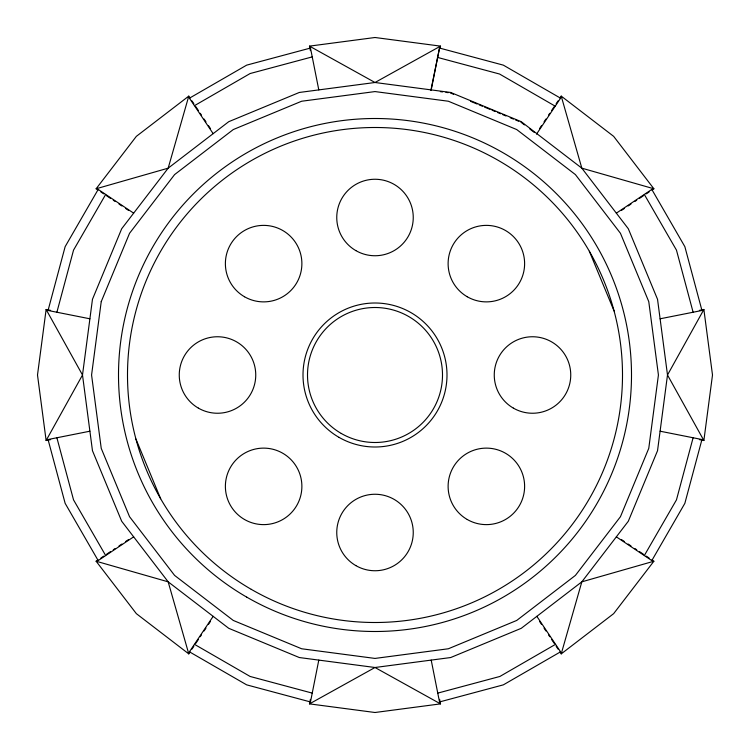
<?xml version="1.0" encoding="UTF-8"?>
<svg xmlns="http://www.w3.org/2000/svg" width="750" height="750" viewBox="0 0 750 750"><rect width="100%" height="100%" fill="white"/><g stroke="black" fill="none" stroke-linecap="round" stroke-linejoin="round"><path stroke-width="1.12" d="M50.625 310.378L46.125 309.488L37.5 375L46.125 440.512L50.625 439.622M699.375 439.622L703.875 440.512L712.5 375L703.875 309.488L699.375 310.378M430.875 90.394L439.519 48.047L503.344 65.147L560.569 98.184L536.522 134.156M431.203 89.897L439.519 48.047M318.797 660.103L310.481 701.953L246.656 684.853L189.431 651.816L213.15 616.341M439.622 699.375L440.512 703.875L375 712.5L309.488 703.875L310.378 699.375M440.062 48.375L440.512 46.125L375 37.5L309.488 46.125L310.378 50.625M56.888 312.234L73.537 250.125L105.684 194.438M693.113 437.766L676.462 499.875L644.316 555.562M190.05 98.034L188.775 96.122L168.169 168.169L121.688 228.75L92.466 299.297L82.5 375L92.466 450.703L121.688 521.25L168.169 581.831L228.75 628.312L299.297 657.534L375 667.5L450.703 657.534L521.25 628.312L581.831 581.831L628.312 521.25L657.534 450.703L667.5 375L657.534 299.297L628.312 228.75L581.831 168.169L521.25 121.688L450.703 92.466L375 82.5L299.297 92.466L228.75 121.688L168.169 168.169L96.122 188.775L98.034 190.05M559.95 651.966L561.225 653.878L581.831 581.831L653.878 561.225L651.966 559.95M46.125 440.512L82.5 375L46.125 309.488M703.875 309.488L667.5 375L703.875 440.512M98.034 559.95L96.122 561.225L136.35 613.65L188.775 653.878L190.05 651.966M191.962 649.106L193.866 646.247M195.778 643.387L198.328 639.572M200.231 636.712L201.506 634.809M204.056 630.994L205.969 628.134M208.509 624.319L210.422 621.459M539.578 128.541L541.491 125.681M544.031 121.866L545.944 119.006M548.494 115.191L549.769 113.288M551.672 110.428L554.222 106.612M556.134 103.753L558.038 100.894M559.95 98.034L561.225 96.122L613.65 136.35L653.878 188.775L651.966 190.05M96.122 188.775L136.35 136.35L188.775 96.122M653.878 561.225L613.65 613.65L561.225 653.878M616.341 213.15L651.816 189.431L684.853 246.656L701.953 310.481L660.103 318.797M100.894 558.038L103.753 556.134M106.612 554.222L110.428 551.672M113.288 549.769L115.191 548.494M119.006 545.944L121.866 544.031M125.681 541.491L128.541 539.578M621.459 210.422L624.319 208.509M628.134 205.969L630.994 204.056M634.809 201.506L636.712 200.231M639.572 198.328L643.387 195.778M646.247 193.866L649.106 191.962M133.659 536.85L98.184 560.569L65.147 503.344L48.047 439.519L89.897 431.203M194.438 105.684L250.125 73.537L312.234 56.888M555.562 644.316L499.875 676.462L437.766 693.113M440.512 46.125L375 82.5L309.488 46.125M309.488 703.875L375 667.5L440.512 703.875M440.353 91.641L442.584 91.931M445.922 92.372L448.153 92.663M660.103 431.203L701.953 439.519L684.853 503.344L651.816 560.569L616.341 536.85M89.897 318.797L48.047 310.481L65.147 246.656L98.184 189.431L133.659 213.15M437.428 57.384L499.547 74.025L555.225 106.181M312.234 693.113L250.125 676.462L194.438 644.316M653.878 188.775L581.831 168.169L561.225 96.122M96.122 561.225L168.169 581.831L188.775 653.878M450.375 92.962L453.581 94.284M470.681 101.372L477.094 104.025M479.231 104.916L482.438 106.237M484.575 107.128L489.928 109.341M492.066 110.222L495.272 111.553M497.409 112.444L500.616 113.766M502.753 114.656L505.959 115.978M510.234 117.75L513.441 119.081M515.578 119.962L518.784 121.294M100.894 191.962L103.753 193.866M106.612 195.778L110.428 198.328M113.288 200.231L115.191 201.506M119.006 204.056L121.866 205.969M125.681 208.509L128.541 210.422M621.459 539.578L624.319 541.491M628.134 544.031L630.994 545.944M634.809 548.494L636.712 549.769M639.572 551.672L643.387 554.222M646.247 556.134L649.106 558.038M520.922 122.184L524.484 124.913M529.828 129.019L534.281 132.431M536.85 616.341L560.569 651.816L503.344 684.853L439.519 701.953L431.203 660.103M191.962 100.894L193.866 103.753M195.778 106.612L198.328 110.428M200.231 113.288L201.506 115.191M204.056 119.006L205.969 121.866M208.509 125.681L210.422 128.541M539.578 621.459L541.491 624.319M544.031 628.134L545.944 630.994M548.494 634.809L549.769 636.712M551.672 639.572L554.222 643.387M556.134 646.247L558.038 649.106M213.15 133.659L189.431 98.184L246.656 65.147L310.481 48.047L318.797 89.897M644.316 194.438L676.462 250.125L693.113 312.234M105.684 555.562L73.537 499.875L56.888 437.766M589.341 251.25L614.062 310.941M135.938 439.059L160.659 498.75M101.231 301.641L91.575 375L101.231 448.359L129.553 516.712L174.591 575.409L233.287 620.447L301.641 648.769L375 658.425L448.359 648.769L516.712 620.447L575.409 575.409L620.447 516.712L648.769 448.359L658.425 375L648.769 301.641L620.447 233.287L575.409 174.591L516.712 129.553L448.359 101.231L375 91.575L301.641 101.231L233.287 129.553L174.591 174.591L129.553 233.287L101.231 301.641M198.375 408.122A38.25 38.25 0 0 0 255.75 375A38.25 38.25 0 0 0 198.375 341.878A38.25 38.25 0 0 0 198.375 408.122M244.509 296.756A38.25 38.25 0 0 0 301.884 263.634A38.25 38.25 0 0 0 244.509 230.503A38.25 38.25 0 0 0 244.509 296.756M355.875 250.622A38.25 38.25 0 0 0 413.25 217.5A38.25 38.25 0 0 0 355.875 184.378A38.25 38.25 0 0 0 355.875 250.622M467.241 296.756A38.25 38.25 0 0 0 524.616 263.634A38.25 38.25 0 0 0 467.241 230.503A38.25 38.25 0 0 0 467.241 296.756M251.25 589.341A247.5 247.5 0 0 0 622.5 375A247.5 247.5 0 0 0 251.25 160.659A247.5 247.5 0 0 0 251.25 589.341M341.25 433.453A67.5 67.5 0 0 0 442.5 375A67.5 67.5 0 0 0 341.25 316.547A67.5 67.5 0 0 0 341.25 433.453M467.241 519.497A38.25 38.25 0 0 0 524.616 486.366A38.25 38.25 0 0 0 467.241 453.244A38.25 38.25 0 0 0 467.241 519.497M513.375 408.122A38.25 38.25 0 0 0 570.75 375A38.25 38.25 0 0 0 513.375 341.878A38.25 38.25 0 0 0 513.375 408.122M355.875 565.622A38.25 38.25 0 0 0 413.25 532.5A38.25 38.25 0 0 0 355.875 499.378A38.25 38.25 0 0 0 355.875 565.622M244.509 519.497A38.25 38.25 0 0 0 301.884 486.366A38.25 38.25 0 0 0 244.509 453.244A38.25 38.25 0 0 0 244.509 519.497M246.75 597.131A256.5 256.5 0 0 0 631.5 375A256.5 256.5 0 0 0 246.75 152.869A256.5 256.5 0 0 0 246.75 597.131M339 437.353A72 72 0 0 0 447 375A72 72 0 0 0 339 312.647A72 72 0 0 0 339 437.353"/></g></svg>
